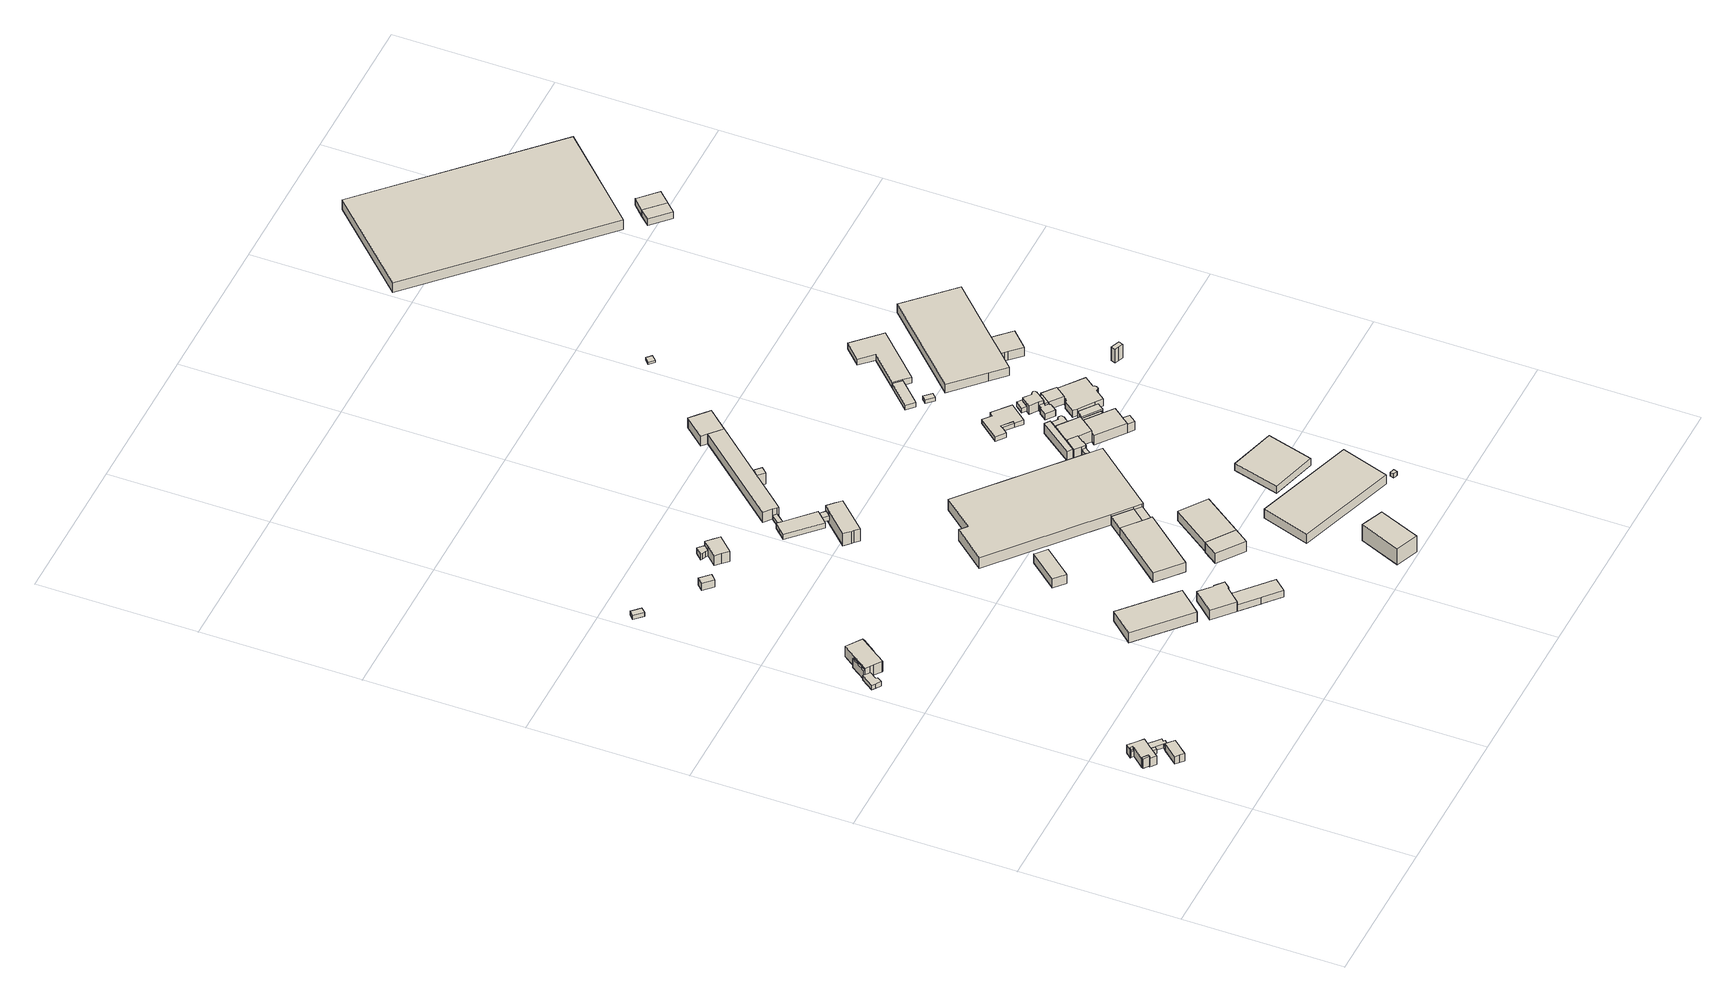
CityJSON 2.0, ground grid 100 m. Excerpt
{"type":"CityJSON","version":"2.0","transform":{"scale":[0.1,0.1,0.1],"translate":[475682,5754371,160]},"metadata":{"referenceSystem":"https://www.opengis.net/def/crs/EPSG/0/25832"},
"CityObjects":{
"building1":{"type":"Building","attributes":{"Gemeindeschluessel":"05766056","BezugspunktDach":"2100","function":"51009_1610","measuredHeight":7.27},"address":[{"country":"Germany"}],"geometry":[{"type":"Solid","lod":"1","boundaries":[[[[0,1,2,3]],[[4,5,6,7]],[[4,7,3,2]],[[5,4,2,1]],[[6,5,1,0]],[[7,6,0,3]]]]}]},
"building2":{"type":"Building","attributes":{"Gemeindeschluessel":"05766056","BezugspunktDach":"2000","function":"31001_1010","measuredHeight":9.64},"address":[{"country":"Germany","locality":"Oerlinghausen","thoroughfareNumber":"103","thoroughfareName":"Holter Straße"}],"geometry":[{"type":"Solid","lod":"1","boundaries":[[[[8,9,10,11,12,13,14,15,16,17,18,19,20,21,22]],[[23,24,25,26,27,28,29,30,31,32,33,34,35,36,37]],[[23,37,22,21]],[[24,23,21,20]],[[25,24,20,19]],[[26,25,19,18]],[[27,26,18,17]],[[28,27,17,16]],[[29,28,16,15]],[[30,29,15,14]],[[31,30,14,13]],[[32,31,13,12]],[[33,32,12,11]],[[34,33,11,10]],[[35,34,10,9]],[[36,35,9,8]],[[37,36,8,22]]]]}]},
"building3":{"type":"Building","attributes":{"Gemeindeschluessel":"05766056","BezugspunktDach":"2000","function":"51009_1610","measuredHeight":4.14},"address":[{"country":"Germany"}],"geometry":[{"type":"Solid","lod":"1","boundaries":[[[[38,39,40,41]],[[42,43,44,45]],[[42,45,41,40]],[[43,42,40,39]],[[44,43,39,38]],[[45,44,38,41]]]]}]},
"building4":{"type":"Building","attributes":{"Gemeindeschluessel":"05766056","BezugspunktDach":"2000","function":"31001_2000","measuredHeight":7.1},"address":[{"country":"Germany","locality":"Oerlinghausen","thoroughfareNumber":"103","thoroughfareName":"Holter Straße"}],"geometry":[{"type":"Solid","lod":"1","boundaries":[[[[46,47,48,49,50,51,52]],[[53,54,55,56,57,58,59]],[[53,59,52,51]],[[54,53,51,50]],[[55,54,50,49]],[[56,55,49,48]],[[57,56,48,47]],[[58,57,47,46]],[[59,58,46,52]]]]}]},
"building5":{"type":"Building","attributes":{"Gemeindeschluessel":"05766056","function":"31001_1110"},"address":[{"country":"Germany","locality":"Oerlinghausen","thoroughfareNumber":"103","thoroughfareName":"Holter Straße"}],"children":["building5-1","building5-2"]},
"building5-1":{"type":"BuildingPart","attributes":{"BezugspunktDach":"2000","measuredHeight":5.21},"parents":["building5"],"geometry":[{"type":"Solid","lod":"1","boundaries":[[[[60,61,62,63,64,65,66,67,68,69,70]],[[71,72,73,74,75,76,77,78,79,80,81]],[[71,81,70,69]],[[72,71,69,68]],[[73,72,68,67]],[[74,73,67,66]],[[75,74,66,65]],[[76,75,65,64]],[[77,76,64,63]],[[78,77,63,62]],[[79,78,62,61]],[[80,79,61,60]],[[81,80,60,70]]]]}]},
"building5-2":{"type":"BuildingPart","attributes":{"BezugspunktDach":"2000","measuredHeight":3.01},"parents":["building5"],"geometry":[{"type":"Solid","lod":"1","boundaries":[[[[65,82,83,66]],[[84,85,75,74]],[[84,74,66,83]],[[85,84,83,82]],[[75,85,82,65]],[[74,75,65,66]]]]}]},
"building6":{"type":"Building","attributes":{"Gemeindeschluessel":"05766056","function":"31001_1010"},"address":[{"country":"Germany","locality":"Oerlinghausen","thoroughfareNumber":"120","thoroughfareName":"Holter Straße"}],"children":["building6-1","building6-2","building6-3","building6-4"]},
"building6-1":{"type":"BuildingPart","attributes":{"BezugspunktDach":"2000","measuredHeight":8.99},"parents":["building6"],"geometry":[{"type":"Solid","lod":"1","boundaries":[[[[86,87,88,89,90,91,92,93,94,95]],[[96,97,98,99,100,101,102,103,104,105]],[[96,105,95,94]],[[97,96,94,93]],[[98,97,93,92]],[[99,98,92,91]],[[100,99,91,90]],[[101,100,90,89]],[[102,101,89,88]],[[103,102,88,87]],[[104,103,87,86]],[[105,104,86,95]]]]}]},
"building6-2":{"type":"BuildingPart","attributes":{"BezugspunktDach":"2000","measuredHeight":5.57},"parents":["building6"],"geometry":[{"type":"Solid","lod":"1","boundaries":[[[[106,107,108,109,110,111,112,113,114]],[[115,116,100,117,118,119,120,121,122]],[[115,122,114,113]],[[116,115,113,112]],[[100,116,112,111]],[[117,100,111,110]],[[118,117,110,109]],[[119,118,109,108]],[[120,119,108,107]],[[121,120,107,106]],[[122,121,106,114]]]]}]},
"building6-3":{"type":"BuildingPart","attributes":{"BezugspunktDach":"2000","measuredHeight":6.53},"parents":["building6"],"geometry":[{"type":"Solid","lod":"1","boundaries":[[[[123,124,125,126]],[[101,115,127,102]],[[101,102,126,125]],[[115,101,125,124]],[[127,115,124,123]],[[102,127,123,126]]]]}]},
"building6-4":{"type":"BuildingPart","attributes":{"BezugspunktDach":"2000","measuredHeight":6.53},"parents":["building6"],"geometry":[{"type":"Solid","lod":"1","boundaries":[[[[128,129,130,131]],[[132,105,104,133]],[[132,133,131,130]],[[105,132,130,129]],[[104,105,129,128]],[[133,104,128,131]]]]}]},
"building7":{"type":"Building","attributes":{"Gemeindeschluessel":"05766056","BezugspunktDach":"2000","function":"31001_2000","measuredHeight":2.89},"address":[{"country":"Germany","locality":"Oerlinghausen","thoroughfareNumber":"114","thoroughfareName":"Holter Straße"}],"geometry":[{"type":"Solid","lod":"1","boundaries":[[[[134,135,136,137]],[[138,139,140,141]],[[138,141,137,136]],[[139,138,136,135]],[[140,139,135,134]],[[141,140,134,137]]]]}]},
"building8":{"type":"Building","attributes":{"Gemeindeschluessel":"05766056","BezugspunktDach":"2000","function":"31001_2463","measuredHeight":6.81,"storeysAboveGround":1},"address":[{"country":"Germany","locality":"Oerlinghausen","thoroughfareNumber":"114","thoroughfareName":"Holter Straße"}],"geometry":[{"type":"Solid","lod":"1","boundaries":[[[[142,143,144,145]],[[146,147,148,149]],[[146,149,145,144]],[[147,146,144,143]],[[148,147,143,142]],[[149,148,142,145]]]]}]},
"building9":{"type":"Building","attributes":{"Gemeindeschluessel":"05766056","BezugspunktDach":"2000","function":"31001_2000","measuredHeight":7.23},"address":[{"country":"Germany","locality":"Oerlinghausen","thoroughfareNumber":"12","thoroughfareName":"Rudolf-Diesel-Straße"}],"geometry":[{"type":"Solid","lod":"1","boundaries":[[[[150,151,152,153]],[[154,155,156,157]],[[154,157,153,152]],[[155,154,152,151]],[[156,155,151,150]],[[157,156,150,153]]]]}]},
"building10":{"type":"Building","attributes":{"Gemeindeschluessel":"05766056","BezugspunktDach":"2000","function":"31001_2000","measuredHeight":7.01},"address":[{"country":"Germany","locality":"Oerlinghausen","thoroughfareNumber":"14","thoroughfareName":"Rudolf-Diesel-Straße"}],"geometry":[{"type":"Solid","lod":"1","boundaries":[[[[158,159,160,161,162,163,164,165,166,167]],[[168,169,170,171,172,173,174,175,176,177]],[[168,177,167,166]],[[169,168,166,165]],[[170,169,165,164]],[[171,170,164,163]],[[172,171,163,162]],[[173,172,162,161]],[[174,173,161,160]],[[175,174,160,159]],[[176,175,159,158]],[[177,176,158,167]]]]}]},
"building11":{"type":"Building","attributes":{"Gemeindeschluessel":"05766056","function":"31001_1010"},"address":[{"country":"Germany","locality":"Oerlinghausen","thoroughfareNumber":"114","thoroughfareName":"Holter Straße"}],"children":["building11-1","building11-2"]},
"building11-1":{"type":"BuildingPart","attributes":{"BezugspunktDach":"2000","measuredHeight":10.63,"storeysAboveGround":2},"parents":["building11"],"geometry":[{"type":"Solid","lod":"1","boundaries":[[[[178,179,180,181,182,183,184]],[[185,186,187,188,189,190,191]],[[185,191,184,183]],[[186,185,183,182]],[[187,186,182,181]],[[188,187,181,180]],[[189,188,180,179]],[[190,189,179,178]],[[191,190,178,184]]]]}]},
"building11-2":{"type":"BuildingPart","attributes":{"BezugspunktDach":"2000","measuredHeight":4.34,"storeysAboveGround":2},"parents":["building11"],"geometry":[{"type":"Solid","lod":"1","boundaries":[[[[192,193,194,195,196,197]],[[188,198,199,200,201,189]],[[188,189,197,196]],[[198,188,196,195]],[[199,198,195,194]],[[200,199,194,193]],[[201,200,193,192]],[[189,201,192,197]]]]}]},
"building12":{"type":"Building","attributes":{"Gemeindeschluessel":"05766056","BezugspunktDach":"2000","function":"31001_2000","measuredHeight":4.81},"address":[{"country":"Germany","locality":"Oerlinghausen","thoroughfareNumber":"14","thoroughfareName":"Rudolf-Diesel-Straße"}],"geometry":[{"type":"Solid","lod":"1","boundaries":[[[[202,203,204,205,206,207]],[[208,209,210,211,174,173]],[[208,173,207,206]],[[209,208,206,205]],[[210,209,205,204]],[[211,210,204,203]],[[174,211,203,202]],[[173,174,202,207]]]]}]},
"building13":{"type":"Building","attributes":{"Gemeindeschluessel":"05766056","BezugspunktDach":"2000","function":"31001_2723","measuredHeight":6.9,"storeysAboveGround":1},"address":[{"country":"Germany","locality":"Oerlinghausen","thoroughfareNumber":"10","thoroughfareName":"Rudolf-Diesel-Straße"}],"geometry":[{"type":"Solid","lod":"1","boundaries":[[[[212,213,214,215,216]],[[217,218,219,220,221]],[[217,221,216,215]],[[218,217,215,214]],[[219,218,214,213]],[[220,219,213,212]],[[221,220,212,216]]]]}]},
"building14":{"type":"Building","attributes":{"Gemeindeschluessel":"05766056","BezugspunktDach":"2000","function":"31001_2000","measuredHeight":4.55,"storeysAboveGround":1},"address":[{"country":"Germany","locality":"Oerlinghausen","thoroughfareNumber":"112","thoroughfareName":"Holter Straße"}],"geometry":[{"type":"Solid","lod":"1","boundaries":[[[[222,223,224,225,226,227,228,229,230,231]],[[232,233,234,235,236,237,238,239,240,241]],[[232,241,231,230]],[[233,232,230,229]],[[234,233,229,228]],[[235,234,228,227]],[[236,235,227,226]],[[237,236,226,225]],[[238,237,225,224]],[[239,238,224,223]],[[240,239,223,222]],[[241,240,222,231]]]]}]},
"building15":{"type":"Building","attributes":{"Gemeindeschluessel":"05766056","BezugspunktDach":"2000","function":"51009_1610","measuredHeight":3.09},"address":[{"country":"Germany"}],"geometry":[{"type":"Solid","lod":"1","boundaries":[[[[242,243,244,245]],[[246,247,248,249]],[[246,249,245,244]],[[247,246,244,243]],[[248,247,243,242]],[[249,248,242,245]]]]}]},
"building16":{"type":"Building","attributes":{"Gemeindeschluessel":"05766056","BezugspunktDach":"2000","function":"31001_2000","measuredHeight":10.67,"storeysAboveGround":2},"address":[{"country":"Germany","locality":"Oerlinghausen","thoroughfareNumber":"112","thoroughfareName":"Holter Straße"}],"geometry":[{"type":"Solid","lod":"1","boundaries":[[[[250,251,252,253,254,255,256,257,258]],[[259,260,261,262,263,264,265,266,267]],[[259,267,258,257]],[[260,259,257,256]],[[261,260,256,255]],[[262,261,255,254]],[[263,262,254,253]],[[264,263,253,252]],[[265,264,252,251]],[[266,265,251,250]],[[267,266,250,258]]]]}]},
"building17":{"type":"Building","attributes":{"Gemeindeschluessel":"05766056","BezugspunktDach":"2000","function":"31001_2143","measuredHeight":7.01,"storeysAboveGround":1},"address":[{"country":"Germany","locality":"Oerlinghausen","thoroughfareNumber":"12","thoroughfareName":"Rudolf-Diesel-Straße"}],"geometry":[{"type":"Solid","lod":"1","boundaries":[[[[268,269,270,271,272,273]],[[274,275,276,277,278,279]],[[274,279,273,272]],[[275,274,272,271]],[[276,275,271,270]],[[277,276,270,269]],[[278,277,269,268]],[[279,278,268,273]]]]}]},
"building18":{"type":"Building","attributes":{"Gemeindeschluessel":"05766056","BezugspunktDach":"2000","function":"51009_1610","measuredHeight":3.83},"address":[{"country":"Germany"}],"geometry":[{"type":"Solid","lod":"1","boundaries":[[[[280,281,282,283]],[[284,241,239,285]],[[284,285,283,282]],[[241,284,282,281]],[[239,241,281,280]],[[285,239,280,283]]]]}]},
"building19":{"type":"Building","attributes":{"Gemeindeschluessel":"05766056","BezugspunktDach":"2000","function":"31001_2100","measuredHeight":7.44},"address":[{"country":"Germany","locality":"Oerlinghausen","thoroughfareNumber":"12","thoroughfareName":"Rudolf-Diesel-Straße"}],"geometry":[{"type":"Solid","lod":"1","boundaries":[[[[286,287,288,289]],[[290,291,292,293]],[[290,293,289,288]],[[291,290,288,287]],[[292,291,287,286]],[[293,292,286,289]]]]}]},
"building20":{"type":"Building","attributes":{"Gemeindeschluessel":"05766056","BezugspunktDach":"2000","function":"31001_2200","measuredHeight":6.26,"storeysAboveGround":1},"address":[{"country":"Germany","locality":"Oerlinghausen","thoroughfareNumber":"10","thoroughfareName":"Rudolf-Diesel-Straße"}],"geometry":[{"type":"Solid","lod":"1","boundaries":[[[[294,295,296,297]],[[277,276,298,299]],[[277,299,297,296]],[[276,277,296,295]],[[298,276,295,294]],[[299,298,294,297]]]]}]},
"building21":{"type":"Building","attributes":{"Gemeindeschluessel":"05766056","BezugspunktDach":"2000","function":"31001_2000","measuredHeight":7.03},"address":[{"country":"Germany","locality":"Oerlinghausen","thoroughfareNumber":"12","thoroughfareName":"Rudolf-Diesel-Straße"}],"geometry":[{"type":"Solid","lod":"1","boundaries":[[[[300,286,289,301]],[[302,303,304,305]],[[302,305,301,289]],[[303,302,289,286]],[[304,303,286,300]],[[305,304,300,301]]]]}]},
"building22":{"type":"Building","attributes":{"Gemeindeschluessel":"05766056","BezugspunktDach":"2100","function":"31001_2143","measuredHeight":12},"address":[{"country":"Germany","locality":"Oerlinghausen","thoroughfareNumber":"22","thoroughfareName":"Rudolf-Diesel-Straße"}],"geometry":[{"type":"Solid","lod":"1","boundaries":[[[[306,307,308,309]],[[310,311,312,313]],[[310,313,309,308]],[[311,310,308,307]],[[312,311,307,306]],[[313,312,306,309]]]]}]},
"building23":{"type":"Building","attributes":{"Gemeindeschluessel":"05766056","BezugspunktDach":"2000","function":"31001_2111","measuredHeight":8,"storeysAboveGround":2},"address":[{"country":"Germany","locality":"Oerlinghausen","thoroughfareNumber":"10","thoroughfareName":"Rudolf-Diesel-Straße"}],"geometry":[{"type":"Solid","lod":"1","boundaries":[[[[314,315,316,317,318,319,320,321,322,323,324]],[[325,326,327,328,329,330,331,332,333,334,335]],[[325,335,324,323]],[[326,325,323,322]],[[327,326,322,321]],[[328,327,321,320]],[[329,328,320,319]],[[330,329,319,318]],[[331,330,318,317]],[[332,331,317,316]],[[333,332,316,315]],[[334,333,315,314]],[[335,334,314,324]]]]}]},
"building24":{"type":"Building","attributes":{"Gemeindeschluessel":"05766056","BezugspunktDach":"2000","function":"51009_1610","measuredHeight":6.14},"address":[{"country":"Germany"}],"geometry":[{"type":"Solid","lod":"1","boundaries":[[[[336,337,338,339]],[[340,341,330,329]],[[340,329,339,338]],[[341,340,338,337]],[[330,341,337,336]],[[329,330,336,339]]]]}]},
"building25":{"type":"Building","attributes":{"Gemeindeschluessel":"05766056","function":"31001_2143"},"address":[{"country":"Germany","locality":"Oerlinghausen","thoroughfareNumber":"110","thoroughfareName":"Holter Straße"}],"children":["building25-1","building25-2","building25-3"]},
"building25-1":{"type":"BuildingPart","attributes":{"BezugspunktDach":"2000","measuredHeight":7.5,"storeysAboveGround":2},"parents":["building25"],"geometry":[{"type":"Solid","lod":"1","boundaries":[[[[342,343,344,345,346,347,348,349,350]],[[351,352,353,354,355,356,357,358,359]],[[351,359,350,349]],[[352,351,349,348]],[[353,352,348,347]],[[354,353,347,346]],[[355,354,346,345]],[[356,355,345,344]],[[357,356,344,343]],[[358,357,343,342]],[[359,358,342,350]]]]}]},
"building25-2":{"type":"BuildingPart","attributes":{"BezugspunktDach":"2000","measuredHeight":7.3,"storeysAboveGround":2},"parents":["building25"],"geometry":[{"type":"Solid","lod":"1","boundaries":[[[[360,361,362,363,364,365,366]],[[356,355,367,368,369,370,371]],[[356,371,366,365]],[[355,356,365,364]],[[367,355,364,363]],[[368,367,363,362]],[[369,368,362,361]],[[370,369,361,360]],[[371,370,360,366]]]]}]},
"building25-3":{"type":"BuildingPart","attributes":{"BezugspunktDach":"2000","measuredHeight":8.31,"storeysAboveGround":2},"parents":["building25"],"geometry":[{"type":"Solid","lod":"1","boundaries":[[[[372,373,374,375]],[[376,358,357,377]],[[376,377,375,374]],[[358,376,374,373]],[[357,358,373,372]],[[377,357,372,375]]]]}]},
"building26":{"type":"Building","attributes":{"Gemeindeschluessel":"05766056","BezugspunktDach":"2000","function":"31001_2000","measuredHeight":8.95},"address":[{"country":"Germany","locality":"Oerlinghausen","thoroughfareNumber":"24","thoroughfareName":"Rudolf-Diesel-Straße"}],"geometry":[{"type":"Solid","lod":"1","boundaries":[[[[378,379,380,381]],[[382,383,384,385]],[[382,385,381,380]],[[383,382,380,379]],[[384,383,379,378]],[[385,384,378,381]]]]}]},
"building27":{"type":"Building","attributes":{"Gemeindeschluessel":"05766056","BezugspunktDach":"2000","function":"31001_2000","measuredHeight":5.14},"address":[{"country":"Germany","locality":"Oerlinghausen","thoroughfareNumber":"26","thoroughfareName":"Rudolf-Diesel-Straße"}],"geometry":[{"type":"Solid","lod":"1","boundaries":[[[[386,387,388,389]],[[390,391,392,393]],[[390,393,389,388]],[[391,390,388,387]],[[392,391,387,386]],[[393,392,386,389]]]]}]},
"building28":{"type":"Building","attributes":{"Gemeindeschluessel":"05766056","BezugspunktDach":"2000","function":"31001_2523","measuredHeight":2.94},"address":[{"country":"Germany","locality":"Oerlinghausen","thoroughfareNumber":"24","thoroughfareName":"Rudolf-Diesel-Straße"}],"geometry":[{"type":"Solid","lod":"1","boundaries":[[[[394,395,396,397]],[[398,399,400,401]],[[398,401,397,396]],[[399,398,396,395]],[[400,399,395,394]],[[401,400,394,397]]]]}]},
"building29":{"type":"Building","attributes":{"Gemeindeschluessel":"05766056","BezugspunktDach":"2000","function":"51009_1610","measuredHeight":3.11},"address":[{"country":"Germany"}],"geometry":[{"type":"Solid","lod":"1","boundaries":[[[[402,403,404,405]],[[406,407,408,409]],[[406,409,405,404]],[[407,406,404,403]],[[408,407,403,402]],[[409,408,402,405]]]]}]},
"building30":{"type":"Building","attributes":{"Gemeindeschluessel":"05766056","function":"31001_2010"},"address":[{"country":"Germany","locality":"Oerlinghausen","thoroughfareNumber":"6","thoroughfareName":"Rudolf-Diesel-Straße"}],"children":["building30-1","building30-2","building30-3","building30-4","building30-5","building30-6","building30-7","building30-8","building30-9","building30-10"]},
"building30-1":{"type":"BuildingPart","attributes":{"BezugspunktDach":"2000","measuredHeight":7.92,"storeysAboveGround":1},"parents":["building30"],"geometry":[{"type":"Solid","lod":"1","boundaries":[[[[410,411,412,413,414,415,416,417,418]],[[419,420,421,422,423,424,425,426,427]],[[419,427,418,417]],[[420,419,417,416]],[[421,420,416,415]],[[422,421,415,414]],[[423,422,414,413]],[[424,423,413,412]],[[425,424,412,411]],[[426,425,411,410]],[[427,426,410,418]]]]}]},
"building30-2":{"type":"BuildingPart","attributes":{"BezugspunktDach":"2000","measuredHeight":7.33,"storeysAboveGround":1},"parents":["building30"],"geometry":[{"type":"Solid","lod":"1","boundaries":[[[[428,429,430,431,432,433,434,435]],[[436,437,438,424,423,439,440,441]],[[436,441,435,434]],[[437,436,434,433]],[[438,437,433,432]],[[424,438,432,431]],[[423,424,431,430]],[[439,423,430,429]],[[440,439,429,428]],[[441,440,428,435]]]]}]},
"building30-3":{"type":"BuildingPart","attributes":{"BezugspunktDach":"2000","measuredHeight":9.11,"storeysAboveGround":1},"parents":["building30"],"geometry":[{"type":"Solid","lod":"1","boundaries":[[[[442,443,444,445,446,447,448,449]],[[421,450,451,452,453,454,439,455]],[[421,455,449,448]],[[450,421,448,447]],[[451,450,447,446]],[[452,451,446,445]],[[453,452,445,444]],[[454,453,444,443]],[[439,454,443,442]],[[455,439,442,449]]]]}]},
"building30-4":{"type":"BuildingPart","attributes":{"BezugspunktDach":"2000","measuredHeight":8.15,"storeysAboveGround":1},"parents":["building30"],"geometry":[{"type":"Solid","lod":"1","boundaries":[[[[456,457,458,459,460,461,462,463,464]],[[436,440,465,466,467,468,469,470,471]],[[436,471,464,463]],[[440,436,463,462]],[[465,440,462,461]],[[466,465,461,460]],[[467,466,460,459]],[[468,467,459,458]],[[469,468,458,457]],[[470,469,457,456]],[[471,470,456,464]]]]}]},
"building30-5":{"type":"BuildingPart","attributes":{"BezugspunktDach":"2000","measuredHeight":5.69,"storeysAboveGround":1},"parents":["building30"],"geometry":[{"type":"Solid","lod":"1","boundaries":[[[[472,473,474,475]],[[468,467,476,477]],[[468,477,475,474]],[[467,468,474,473]],[[476,467,473,472]],[[477,476,472,475]]]]}]},
"building30-6":{"type":"BuildingPart","attributes":{"BezugspunktDach":"2000","measuredHeight":9.47,"storeysAboveGround":1},"parents":["building30"],"geometry":[{"type":"Solid","lod":"1","boundaries":[[[[478,479,480,481,482,483,484,485,486,487,488,489,490,491,492,493,494,495,496,497,498,499,500]],[[501,502,503,504,505,506,507,508,509,510,511,512,513,514,515,516,517,518,519,520,454,453,521]],[[501,521,500,499]],[[502,501,499,498]],[[503,502,498,497]],[[504,503,497,496]],[[505,504,496,495]],[[506,505,495,494]],[[507,506,494,493]],[[508,507,493,492]],[[509,508,492,491]],[[510,509,491,490]],[[511,510,490,489]],[[512,511,489,488]],[[513,512,488,487]],[[514,513,487,486]],[[515,514,486,485]],[[516,515,485,484]],[[517,516,484,483]],[[518,517,483,482]],[[519,518,482,481]],[[520,519,481,480]],[[454,520,480,479]],[[453,454,479,478]],[[521,453,478,500]]]]}]},
"building30-7":{"type":"BuildingPart","attributes":{"BezugspunktDach":"2000","measuredHeight":9.53,"storeysAboveGround":1},"parents":["building30"],"geometry":[{"type":"Solid","lod":"1","boundaries":[[[[522,523,524,525,526,527,528,529,530]],[[531,532,533,534,535,536,537,451,450]],[[531,450,530,529]],[[532,531,529,528]],[[533,532,528,527]],[[534,533,527,526]],[[535,534,526,525]],[[536,535,525,524]],[[537,536,524,523]],[[451,537,523,522]],[[450,451,522,530]]]]}]},
"building30-8":{"type":"BuildingPart","attributes":{"BezugspunktDach":"2000","measuredHeight":7.29,"storeysAboveGround":1},"parents":["building30"],"geometry":[{"type":"Solid","lod":"1","boundaries":[[[[538,539,540,541]],[[542,419,427,543]],[[542,543,541,540]],[[419,542,540,539]],[[427,419,539,538]],[[543,427,538,541]]]]}]},
"building30-9":{"type":"BuildingPart","attributes":{"BezugspunktDach":"2000","measuredHeight":7.97,"storeysAboveGround":1},"parents":["building30"],"geometry":[{"type":"Solid","lod":"1","boundaries":[[[[544,545,546,547,548]],[[521,537,549,550,551]],[[521,551,548,547]],[[537,521,547,546]],[[549,537,546,545]],[[550,549,545,544]],[[551,550,544,548]]]]}]},
"building30-10":{"type":"BuildingPart","attributes":{"BezugspunktDach":"2000","measuredHeight":6.74,"storeysAboveGround":1},"address":[{"country":"Germany","locality":"Oerlinghausen","thoroughfareNumber":"6","thoroughfareName":"Rudolf-Diesel-Straße"}],"parents":["building30"],"geometry":[{"type":"Solid","lod":"1","boundaries":[[[[552,553,554,555]],[[326,325,535,534]],[[326,534,555,554]],[[325,326,554,553]],[[535,325,553,552]],[[534,535,552,555]]]]}]},
"building31":{"type":"Building","attributes":{"Gemeindeschluessel":"05766056","BezugspunktDach":"2000","function":"31001_1100","measuredHeight":3.25},"address":[{"country":"Germany","locality":"Oerlinghausen","thoroughfareNumber":"4","thoroughfareName":"Rudolf-Diesel-Straße"}],"geometry":[{"type":"Solid","lod":"1","boundaries":[[[[556,557,403,402,405,404,558,559,560,561,562]],[[563,564,565,566,567,568,569,570,571,572,573]],[[563,573,562,561]],[[564,563,561,560]],[[565,564,560,559]],[[566,565,559,558]],[[567,566,558,404]],[[568,567,404,405]],[[569,568,405,402]],[[570,569,402,403]],[[571,570,403,557]],[[572,571,557,556]],[[573,572,556,562]]]]}]},
"building32":{"type":"Building","attributes":{"Gemeindeschluessel":"05766056","BezugspunktDach":"2000","function":"31001_2500","measuredHeight":2.63},"address":[{"country":"Germany","locality":"Oerlinghausen","thoroughfareNumber":"1","thoroughfareName":"Rudolf-Diesel-Straße"}],"geometry":[{"type":"Solid","lod":"1","boundaries":[[[[574,575,576,577]],[[578,579,580,581]],[[578,581,577,576]],[[579,578,576,575]],[[580,579,575,574]],[[581,580,574,577]]]]}]},
"building33":{"type":"Building","attributes":{"Gemeindeschluessel":"05766056","BezugspunktDach":"2000","function":"31001_2000","measuredHeight":3.61},"address":[{"country":"Germany","locality":"Oerlinghausen","thoroughfareNumber":"1","thoroughfareName":"Rudolf-Diesel-Straße"}],"geometry":[{"type":"Solid","lod":"1","boundaries":[[[[582,583,584,585,586]],[[587,588,589,590,591]],[[587,591,586,585]],[[588,587,585,584]],[[589,588,584,583]],[[590,589,583,582]],[[591,590,582,586]]]]}]},
"building34":{"type":"Building","attributes":{"Gemeindeschluessel":"05766056","BezugspunktDach":"2000","function":"31001_2463","measuredHeight":3.48,"storeysAboveGround":1},"address":[{"country":"Germany","locality":"Oerlinghausen","thoroughfareNumber":"6a","thoroughfareName":"Rudolf-Diesel-Straße"}],"geometry":[{"type":"Solid","lod":"1","boundaries":[[[[592,593,594,595,596,597]],[[598,599,600,601,602,603]],[[598,603,597,596]],[[599,598,596,595]],[[600,599,595,594]],[[601,600,594,593]],[[602,601,593,592]],[[603,602,592,597]]]]}]},
"building35":{"type":"Building","attributes":{"Gemeindeschluessel":"05766056","function":"31001_2020"},"address":[{"country":"Germany","locality":"Oerlinghausen","thoroughfareNumber":"6a","thoroughfareName":"Rudolf-Diesel-Straße"}],"children":["building35-1","building35-2","building35-3","building35-4"]},
"building35-1":{"type":"BuildingPart","attributes":{"BezugspunktDach":"2000","measuredHeight":7.63},"parents":["building35"],"geometry":[{"type":"Solid","lod":"1","boundaries":[[[[604,605,606,607,608,609,610,611,612,613,614,615,616,617]],[[618,619,620,621,622,623,624,625,626,627,628,629,630,631]],[[618,631,617,616]],[[619,618,616,615]],[[620,619,615,614]],[[621,620,614,613]],[[622,621,613,612]],[[623,622,612,611]],[[624,623,611,610]],[[625,624,610,609]],[[626,625,609,608]],[[627,626,608,607]],[[628,627,607,606]],[[629,628,606,605]],[[630,629,605,604]],[[631,630,604,617]]]]}]},
"building35-2":{"type":"BuildingPart","attributes":{"BezugspunktDach":"2000","measuredHeight":5.75},"parents":["building35"],"geometry":[{"type":"Solid","lod":"1","boundaries":[[[[632,633,634,635,636,637,638,639,640,641]],[[642,643,644,645,646,647,648,649,627,626]],[[642,626,641,640]],[[643,642,640,639]],[[644,643,639,638]],[[645,644,638,637]],[[646,645,637,636]],[[647,646,636,635]],[[648,647,635,634]],[[649,648,634,633]],[[627,649,633,632]],[[626,627,632,641]]]]}]},
"building35-3":{"type":"BuildingPart","attributes":{"BezugspunktDach":"2000","measuredHeight":5.71},"parents":["building35"],"geometry":[{"type":"Solid","lod":"1","boundaries":[[[[650,651,652,653]],[[654,642,625,655]],[[654,655,653,652]],[[642,654,652,651]],[[625,642,651,650]],[[655,625,650,653]]]]}]},
"building35-4":{"type":"BuildingPart","attributes":{"BezugspunktDach":"2000","measuredHeight":5.71},"parents":["building35"],"geometry":[{"type":"Solid","lod":"1","boundaries":[[[[656,653,652,657,658,659]],[[660,643,654,655,661,662]],[[660,662,659,658]],[[643,660,658,657]],[[654,643,657,652]],[[655,654,652,653]],[[661,655,653,656]],[[662,661,656,659]]]]}]},
"building36":{"type":"Building","attributes":{"Gemeindeschluessel":"05766056","BezugspunktDach":"2000","function":"31001_2523","measuredHeight":1.62},"address":[{"country":"Germany","locality":"Oerlinghausen","thoroughfareNumber":"110","thoroughfareName":"Holter Straße"}],"geometry":[{"type":"Solid","lod":"1","boundaries":[[[[663,664,665,666]],[[667,668,669,670]],[[667,670,666,665]],[[668,667,665,664]],[[669,668,664,663]],[[670,669,663,666]]]]}]},
"building37":{"type":"Building","attributes":{"Gemeindeschluessel":"05766056","BezugspunktDach":"2000","function":"31001_2020","measuredHeight":6.72,"storeysAboveGround":1},"address":[{"country":"Germany","locality":"Oerlinghausen","thoroughfareNumber":"6","thoroughfareName":"Rudolf-Diesel-Straße"}],"geometry":[{"type":"Solid","lod":"1","boundaries":[[[[671,672,673,674,675,676,677,678,679,680,681,682,683,684,685,686,687]],[[688,689,690,691,692,693,694,695,696,697,698,699,700,701,702,703,704]],[[688,704,687,686]],[[689,688,686,685]],[[690,689,685,684]],[[691,690,684,683]],[[692,691,683,682]],[[693,692,682,681]],[[694,693,681,680]],[[695,694,680,679]],[[696,695,679,678]],[[697,696,678,677]],[[698,697,677,676]],[[699,698,676,675]],[[700,699,675,674]],[[701,700,674,673]],[[702,701,673,672]],[[703,702,672,671]],[[704,703,671,687]]]]}]},
"building38":{"type":"Building","attributes":{"Gemeindeschluessel":"05766056","BezugspunktDach":"2000","function":"31001_2010","measuredHeight":4.32},"address":[{"country":"Germany","locality":"Oerlinghausen","thoroughfareNumber":"1","thoroughfareName":"Rudolf-Diesel-Straße"}],"geometry":[{"type":"Solid","lod":"1","boundaries":[[[[705,706,707,708,709,710,711]],[[712,713,714,715,716,717,718]],[[712,718,711,710]],[[713,712,710,709]],[[714,713,709,708]],[[715,714,708,707]],[[716,715,707,706]],[[717,716,706,705]],[[718,717,705,711]]]]}]},
"building39":{"type":"Building","attributes":{"Gemeindeschluessel":"05766056","BezugspunktDach":"2000","function":"31001_2523","measuredHeight":11.26},"address":[{"country":"Germany","locality":"Oerlinghausen","thoroughfareNumber":"28","thoroughfareName":"Rudolf-Diesel-Straße"}],"geometry":[{"type":"Solid","lod":"1","boundaries":[[[[719,720,721,722,723,724]],[[725,726,727,728,729,730]],[[725,730,724,723]],[[726,725,723,722]],[[727,726,722,721]],[[728,727,721,720]],[[729,728,720,719]],[[730,729,719,724]]]]}]},
"building40":{"type":"Building","attributes":{"Gemeindeschluessel":"05766056","BezugspunktDach":"2000","function":"31001_2000","measuredHeight":6.21},"address":[{"country":"Germany","locality":"Oerlinghausen","thoroughfareNumber":"7","thoroughfareName":"Rudolf-Diesel-Straße"},{"country":"Germany","locality":"Oerlinghausen","thoroughfareNumber":"9","thoroughfareName":"Rudolf-Diesel-Straße"},{"country":"Germany","locality":"Oerlinghausen","thoroughfareNumber":"3","thoroughfareName":"Rudolf-Diesel-Straße"}],"geometry":[{"type":"Solid","lod":"1","boundaries":[[[[731,732,733,734,735,736,737]],[[738,739,740,741,742,743,744]],[[738,744,737,736]],[[739,738,736,735]],[[740,739,735,734]],[[741,740,734,733]],[[742,741,733,732]],[[743,742,732,731]],[[744,743,731,737]]]]}]},
"building41":{"type":"Building","attributes":{"Gemeindeschluessel":"05766056","BezugspunktDach":"2000","function":"31001_2000","measuredHeight":6.53},"address":[{"country":"Germany","locality":"Oerlinghausen","thoroughfareNumber":"3","thoroughfareName":"Rudolf-Diesel-Straße"}],"geometry":[{"type":"Solid","lod":"1","boundaries":[[[[745,746,747,748,749,750]],[[751,752,753,754,755,756]],[[751,756,750,749]],[[752,751,749,748]],[[753,752,748,747]],[[754,753,747,746]],[[755,754,746,745]],[[756,755,745,750]]]]}]},
"building42":{"type":"Building","attributes":{"Gemeindeschluessel":"05766056","BezugspunktDach":"2100","function":"31001_2000","measuredHeight":7.32},"address":[{"country":"Germany","locality":"Oerlinghausen","thoroughfareNumber":"90","thoroughfareName":"Holter Straße"}],"geometry":[{"type":"Solid","lod":"1","boundaries":[[[[757,758,759,760]],[[761,762,763,764]],[[761,764,760,759]],[[762,761,759,758]],[[763,762,758,757]],[[764,763,757,760]]]]}]},
"building43":{"type":"Building","attributes":{"Gemeindeschluessel":"05766056","BezugspunktDach":"2000","function":"31001_2000","measuredHeight":5.05},"address":[{"country":"Germany","locality":"Oerlinghausen","thoroughfareNumber":"90","thoroughfareName":"Holter Straße"}],"geometry":[{"type":"Solid","lod":"1","boundaries":[[[[765,766,767,768]],[[769,770,771,772]],[[769,772,768,767]],[[770,769,767,766]],[[771,770,766,765]],[[772,771,765,768]]]]}]},
"building44":{"type":"Building","attributes":{"Gemeindeschluessel":"05766056","BezugspunktDach":"2000","function":"31001_2000","measuredHeight":4.96},"address":[{"country":"Germany","locality":"Oerlinghausen","thoroughfareNumber":"90","thoroughfareName":"Holter Straße"}],"geometry":[{"type":"Solid","lod":"1","boundaries":[[[[773,774,765,768,775]],[[776,777,778,779,780]],[[776,780,775,768]],[[777,776,768,765]],[[778,777,765,774]],[[779,778,774,773]],[[780,779,773,775]]]]}]}
},
"vertices":[
[68,704,91],[59,693,91],[90,667,91],[99,678,91],[90,667,19],[59,693,19],[68,704,19],[99,678,19],
[116,796,77],[118,794,77],[128,805,77],[144,792,77],[135,781,77],[68,704,77],[99,678,77],[90,667,77],[91,666,77],[124,638,77],[180,704,77],[225,756,77],[227,758,77],[195,786,77],[145,829,77],[195,786,13],[227,758,13],[225,756,13],[180,704,13],[124,638,13],[91,666,13],[90,667,13],[99,678,13],[68,704,13],[135,781,13],[144,792,13],[128,805,13],[118,794,13],[116,796,13],[145,829,13],
[128,805,57],[118,794,57],[135,781,57],[144,792,57],[135,781,15],[118,794,15],[128,805,15],[144,792,15],
[280,623,61],[271,630,61],[257,643,61],[176,551,61],[199,531,61],[222,510,61],[303,602,61],[222,510,6],[199,531,6],[176,551,6],[257,643,6],[271,630,6],[280,623,6],[303,602,6],
[301,664,39],[293,671,39],[306,686,39],[225,756,39],[212,740,39],[198,724,39],[231,695,39],[271,660,39],[257,643,39],[271,630,39],[300,663,39],[271,630,9],[257,643,9],[271,660,9],[231,695,9],[198,724,9],[212,740,9],[225,756,9],[306,686,9],[293,671,9],[301,664,9],[300,663,9],
[180,704,39],[214,676,39],[214,676,9],[180,704,9],
[291,2507,147],[197,2573,147],[140,2492,147],[73,2396,147],[99,2377,147],[117,2364,147],[119,2363,147],[164,2331,147],[166,2330,147],[231,2421,147],[166,2330,69],[164,2331,69],[119,2363,69],[117,2364,69],[99,2377,69],[73,2396,69],[140,2492,69],[197,2573,69],[291,2507,69],[231,2421,69],
[3,2326,103],[23,2311,103],[53,2289,103],[74,2319,103],[64,2327,103],[99,2377,103],[79,2391,103],[64,2402,103],[59,2406,103],[64,2402,69],[79,2391,69],[64,2327,69],[74,2319,69],[53,2289,69],[23,2311,69],[3,2326,69],[59,2406,69],
[132,2498,134],[64,2402,134],[73,2396,134],[140,2492,134],[132,2498,69],
[291,2507,134],[231,2421,134],[239,2415,134],[299,2501,134],[239,2415,69],[299,2501,69],
[45,3818,88],[16,3790,88],[66,3740,88],[94,3769,88],[66,3740,60],[16,3790,60],[45,3818,60],[94,3769,60],
[387,3552,150],[352,3516,150],[410,3460,150],[445,3496,150],[410,3460,98],[352,3516,98],[387,3552,98],[445,3496,98],
[1092,1321,119],[960,1173,119],[1273,892,119],[1406,1040,119],[1273,892,46],[960,1173,46],[1092,1321,46],[1406,1040,46],
[1315,833,117],[1441,720,117],[1442,720,117],[1511,795,117],[1530,817,117],[1534,813,117],[1567,850,117],[1514,896,117],[1511,892,117],[1432,963,117],[1511,892,47],[1514,896,47],[1567,850,47],[1534,813,47],[1530,817,47],[1511,795,47],[1442,720,47],[1441,720,47],[1315,833,47],[1432,963,47],
[694,3596,174],[659,3630,174],[628,3597,174],[569,3535,174],[603,3501,174],[638,3468,174],[729,3563,174],[638,3468,99],[603,3501,99],[569,3535,99],[628,3597,99],[659,3630,99],[694,3596,99],[729,3563,99],
[623,3664,142],[584,3624,142],[594,3615,142],[615,3606,142],[628,3597,142],[659,3630,142],[615,3606,99],[594,3615,99],[584,3624,99],[623,3664,99],
[1442,720,95],[1554,620,95],[1554,621,95],[1657,529,95],[1724,605,95],[1511,795,95],[1724,605,47],[1657,529,47],[1554,621,47],[1554,620,47],
[1355,1920,120],[1352,1922,120],[1202,1744,120],[1270,1687,120],[1420,1865,120],[1270,1687,51],[1202,1744,51],[1352,1922,51],[1355,1920,51],[1420,1865,51],
[1152,3132,127],[1181,3161,127],[1188,3168,127],[1034,3316,127],[1014,3335,127],[1005,3344,127],[970,3307,127],[935,3270,127],[1117,3095,127],[1150,3129,127],[1117,3095,88],[935,3270,88],[970,3307,88],[1005,3344,88],[1014,3335,88],[1034,3316,88],[1188,3168,88],[1181,3161,88],[1152,3132,88],[1150,3129,88],
[1064,3392,120],[1014,3335,120],[1034,3316,120],[1083,3374,120],[1034,3316,89],[1014,3335,89],[1064,3392,89],[1083,3374,89],
[1259,3102,155],[1221,3138,155],[1190,3105,155],[1183,3098,155],[1046,2955,155],[1083,2919,155],[1094,2908,155],[1121,2883,155],[1296,3066,155],[1121,2883,63],[1094,2908,63],[1083,2919,63],[1046,2955,63],[1183,3098,63],[1190,3105,63],[1221,3138,63],[1259,3102,63],[1296,3066,63],
[1891,1440,123],[1850,1474,123],[1742,1566,123],[1470,1244,123],[1623,1114,123],[1896,1436,123],[1623,1114,53],[1470,1244,53],[1742,1566,53],[1850,1474,53],[1891,1440,53],[1896,1436,53],
[1181,3161,122],[1150,3129,122],[1183,3098,122],[1213,3130,122],[1183,3098,88],[1213,3130,88],
[1821,1080,123],[1757,990,123],[1920,873,123],[1985,963,123],[1920,873,48],[1757,990,48],[1821,1080,48],[1985,963,48],
[1816,1653,115],[1742,1566,115],[1850,1474,115],[1924,1561,115],[1816,1653,53],[1924,1561,53],
[1997,1325,123],[2160,1208,123],[1985,963,53],[1821,1080,53],[1997,1325,53],[2160,1208,53],
[2277,320,153],[2170,59,153],[2311,2,153],[2417,262,153],[2311,2,33],[2170,59,33],[2277,320,33],[2417,262,33],
[1402,2346,132],[1357,2385,132],[1187,2185,132],[1816,1653,132],[1924,1561,132],[1965,1527,132],[1970,1523,132],[2302,1916,132],[2245,1964,132],[2225,1981,132],[1566,2539,132],[2225,1981,52],[2245,1964,52],[2302,1916,52],[1970,1523,52],[1965,1527,52],[1924,1561,52],[1816,1653,52],[1187,2185,52],[1357,2385,52],[1402,2346,52],[1566,2539,52],
[1924,1561,114],[1850,1474,114],[1891,1440,114],[1965,1527,114],[1891,1440,52],[1850,1474,52],
[1279,3579,166],[1312,3616,166],[1570,3909,166],[1495,3975,166],[1017,3433,166],[1064,3392,166],[1083,3374,166],[1092,3367,166],[1138,3419,166],[1092,3367,91],[1083,3374,91],[1064,3392,91],[1017,3433,91],[1495,3975,91],[1570,3909,91],[1312,3616,91],[1279,3579,91],[1138,3419,91],
[1622,4090,164],[1574,4132,164],[1565,4122,164],[1461,4005,164],[1495,3975,164],[1570,3909,164],[1683,4036,164],[1461,4005,91],[1565,4122,91],[1574,4132,91],[1622,4090,91],[1683,4036,91],
[1312,3616,174],[1279,3579,174],[1318,3544,174],[1351,3581,174],[1318,3544,91],[1351,3581,91],
[2212,890,118],[2112,587,118],[2745,378,118],[2845,681,118],[2745,378,50],[2112,587,50],[2212,890,50],[2845,681,50],
[2496,1193,116],[2414,903,116],[2704,821,116],[2787,1111,116],[2704,821,65],[2414,903,65],[2496,1193,65],[2787,1111,65],
[2813,382,81],[2806,359,81],[2834,350,81],[2842,373,81],[2834,350,52],[2806,359,52],[2813,382,52],[2842,373,52],
[2262,2520,117],[2252,2509,117],[2311,2459,117],[2320,2471,117],[2311,2459,86],[2252,2509,86],[2262,2520,86],[2320,2471,86],
[2601,1933,121],[2645,1990,121],[2584,2037,121],[2479,2118,121],[2435,2062,121],[2409,2028,121],[2391,2005,121],[2556,1876,121],[2593,1924,121],[2556,1876,52],[2391,2005,52],[2409,2028,52],[2435,2062,52],[2479,2118,52],[2584,2037,52],[2645,1990,52],[2601,1933,52],[2593,1924,52],
[2499,2129,117],[2492,2135,117],[2479,2118,117],[2584,2037,117],[2595,2051,117],[2602,2045,117],[2605,2048,117],[2544,2094,117],[2605,2048,52],[2602,2045,52],[2595,2051,52],[2492,2135,52],[2499,2129,52],[2544,2094,52],
[2492,2135,133],[2426,2185,133],[2364,2233,133],[2323,2180,133],[2281,2127,133],[2337,2084,133],[2409,2028,133],[2450,2082,133],[2337,2084,52],[2281,2127,52],[2323,2180,52],[2364,2233,52],[2426,2185,52],[2450,2082,52],
[2636,2088,128],[2628,2094,128],[2629,2094,128],[2538,2163,128],[2531,2169,128],[2515,2149,128],[2499,2129,128],[2605,2048,128],[2620,2068,128],[2515,2149,52],[2531,2169,52],[2538,2163,52],[2629,2094,52],[2628,2094,52],[2636,2088,52],[2620,2068,52],
[2549,2177,109],[2538,2163,109],[2629,2094,109],[2639,2107,109],[2549,2177,52],[2639,2107,52],
[2364,2233,134],[2426,2185,134],[2451,2217,134],[2454,2226,134],[2454,2229,134],[2454,2231,134],[2453,2234,134],[2452,2236,134],[2451,2238,134],[2449,2240,134],[2447,2242,134],[2445,2244,134],[2443,2245,134],[2440,2246,134],[2438,2246,134],[2435,2246,134],[2433,2246,134],[2430,2245,134],[2428,2244,134],[2425,2243,134],[2423,2241,134],[2422,2239,134],[2389,2264,134],[2422,2239,52],[2423,2241,52],[2425,2243,52],[2428,2244,52],[2430,2245,52],[2433,2246,52],[2435,2246,52],[2438,2246,52],[2440,2246,52],[2443,2245,52],[2445,2244,52],[2447,2242,52],[2449,2240,52],[2451,2238,52],[2452,2236,52],[2453,2234,52],[2454,2231,52],[2454,2229,52],[2454,2226,52],[2451,2217,52],[2389,2264,52],
[2281,2127,136],[2234,2068,136],[2224,2055,136],[2260,2027,136],[2281,2011,136],[2284,2009,136],[2306,2037,136],[2303,2039,136],[2337,2084,136],[2303,2039,52],[2306,2037,52],[2284,2009,52],[2281,2011,52],[2260,2027,52],[2224,2055,52],[2234,2068,52],
[2593,1924,116],[2556,1876,116],[2595,1847,116],[2631,1894,116],[2595,1847,52],[2631,1894,52],
[2367,2301,126],[2206,2090,126],[2234,2068,126],[2389,2264,126],[2399,2277,126],[2206,2090,52],[2367,2301,52],[2399,2277,52],
[2260,2027,119],[2225,1981,119],[2245,1964,119],[2281,2011,119],
[2163,2512,117],[2217,2467,117],[2356,2422,117],[2446,2530,117],[2339,2620,117],[2319,2597,117],[2269,2639,117],[2319,2597,84],[2339,2620,84],[2446,2530,84],[2356,2422,84],[2311,2459,84],[2320,2471,84],[2262,2520,84],[2252,2509,84],[2217,2467,84],[2163,2512,84],[2269,2639,84],
[2311,3018,121],[2285,2992,121],[2327,2949,121],[2353,2975,121],[2327,2949,94],[2285,2992,94],[2311,3018,94],[2353,2975,94],
[2373,3167,131],[2328,3213,131],[2190,3074,131],[2236,3029,131],[2242,3035,131],[2236,3029,95],[2190,3074,95],[2328,3213,95],[2373,3167,95],[2242,3035,95],
[2478,2519,118],[2440,2470,118],[2465,2451,118],[2496,2490,118],[2499,2488,118],[2507,2497,118],[2499,2488,84],[2496,2490,84],[2465,2451,84],[2440,2470,84],[2478,2519,84],[2507,2497,84],
[2496,2490,145],[2465,2451,145],[2449,2430,145],[2499,2391,145],[2522,2373,145],[2554,2414,145],[2563,2426,145],[2571,2436,145],[2572,2446,145],[2567,2455,145],[2558,2459,145],[2548,2457,145],[2544,2453,145],[2499,2488,145],[2544,2453,81],[2548,2457,81],[2558,2459,81],[2567,2455,81],[2572,2446,81],[2571,2436,81],[2563,2426,81],[2554,2414,81],[2522,2373,81],[2499,2391,81],[2449,2430,81],[2465,2451,81],[2496,2490,81],[2499,2488,81],
[2499,2391,125],[2482,2370,125],[2478,2373,125],[2443,2328,125],[2495,2288,125],[2529,2333,125],[2525,2336,125],[2529,2341,125],[2509,2357,125],[2522,2373,125],[2509,2357,81],[2529,2341,81],[2525,2336,81],[2529,2333,81],[2495,2288,81],[2443,2328,81],[2478,2373,81],[2482,2370,81],
[2554,2414,138],[2509,2357,138],[2525,2345,138],[2569,2402,138],[2525,2345,81],[2569,2402,81],
[2579,2414,138],[2529,2341,138],[2605,2283,138],[2659,2352,138],[2605,2283,81],[2579,2414,81],[2659,2352,81],
[1958,4558,147],[1928,4527,147],[1959,4498,147],[1988,4529,147],[1959,4498,130],[1928,4527,130],[1958,4558,130],[1988,4529,130],
[2605,2283,131],[2596,2271,131],[2586,2259,131],[2578,2265,131],[2525,2196,131],[2549,2177,131],[2639,2107,131],[2680,2076,131],[2731,2142,131],[2740,2138,131],[2753,2141,131],[2757,2146,131],[2761,2151,131],[2760,2165,131],[2754,2172,131],[2806,2238,131],[2659,2352,131],[2806,2238,79],[2754,2172,79],[2760,2165,79],[2761,2151,79],[2757,2146,79],[2753,2141,79],[2740,2138,79],[2731,2142,79],[2680,2076,79],[2639,2107,79],[2549,2177,79],[2525,2196,79],[2578,2265,79],[2586,2259,79],[2596,2271,79],[2605,2283,79],[2659,2352,79],
[2529,3572,139],[2426,3468,139],[2504,3390,139],[2328,3213,139],[2373,3167,139],[2411,3130,139],[2691,3412,139],[2411,3130,96],[2373,3167,96],[2328,3213,96],[2504,3390,96],[2426,3468,96],[2529,3572,96],[2691,3412,96],
[3065,2172,191],[3037,2183,191],[3026,2155,191],[3054,2144,191],[3082,2133,191],[3093,2161,191],[3082,2133,87],[3054,2144,87],[3026,2155,87],[3037,2183,87],[3065,2172,87],[3093,2161,87],
[2894,2862,154],[3198,3169,154],[2923,3442,154],[2414,2927,154],[2600,2743,154],[2689,2655,154],[2791,2757,154],[2689,2655,92],[2600,2743,92],[2414,2927,92],[2923,3442,92],[3198,3169,92],[2894,2862,92],[2791,2757,92],
[2894,2862,135],[2791,2757,135],[2811,2737,135],[2827,2721,135],[2895,2654,135],[2999,2758,135],[2895,2654,70],[2827,2721,70],[2811,2737,70],[2791,2757,70],[2894,2862,70],[2999,2758,70],
[2403,6604,230],[1879,6068,230],[2877,5093,230],[3401,5629,230],[2877,5093,157],[1879,6068,157],[2403,6604,157],[3401,5629,157],
[3020,5042,207],[2962,4983,207],[3073,4874,207],[3131,4933,207],[3073,4874,156],[2962,4983,156],[3020,5042,156],[3131,4933,156],
[3102,5102,207],[3090,5114,207],[3201,5007,207],[3131,4933,157],[3020,5042,157],[3090,5114,157],[3102,5102,157],[3201,5007,157]
]}
